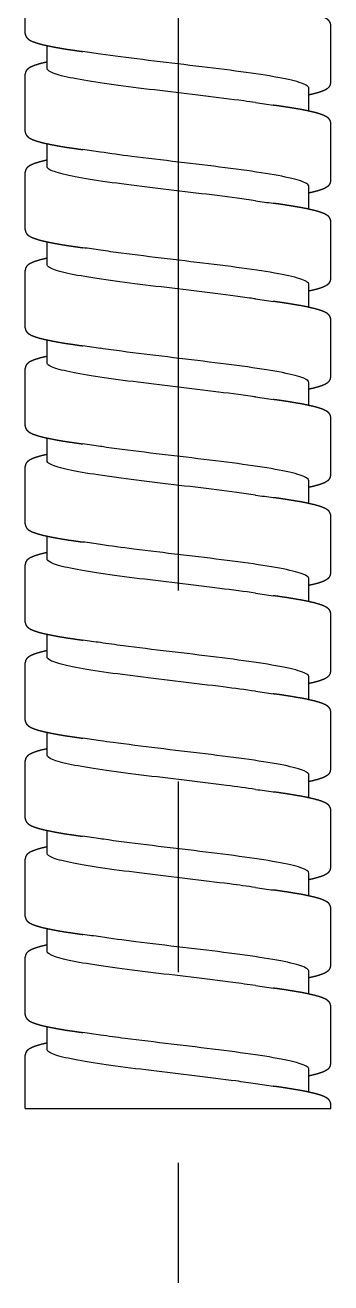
# Model space of a CAD drawing. Extents: x 17496 to 17916, y -10787 to -10193.
# Drawn here: x 17804.27 to 17807.07, y -10584.98 to -10573.44 of the extents above; entities that cross this region are included whole.
import ezdxf

# ---------------------------------------------------------------- set-up
doc = ezdxf.new("R2010")
doc.units = 0
doc.header["$LTSCALE"] = 7
doc.header["$MEASUREMENT"] = 0
doc.linetypes.add('CENTER', pattern=[2, 1.25, -0.25, 0.25, -0.25])
doc.layers.add('CL', color=1, linetype='CENTER')
doc.layers.add('DWG', color=7, linetype='CONTINUOUS')

msp = doc.modelspace()

# ---------------------------------------------------------------- linework, layer by layer
at = {"layer": 'CL', "color": 1, "linetype": 'CENTER'}
msp.add_line((17805.67, -10555.878), (17805.67, -10584.978), dxfattribs=at)
at = {"layer": 'DWG'}
for p, q in [((17804.27, -10573.516), (17804.27, -10572.99)), ((17807.07, -10573.966), (17807.07, -10573.44)), ((17804.47, -10573.836), (17804.47, -10573.628)), ((17804.27, -10574.416), (17804.27, -10573.89)), ((17806.87, -10574.229), (17806.87, -10574.021)), ((17807.07, -10574.866), (17807.07, -10574.34)), ((17804.47, -10574.736), (17804.47, -10574.528)), ((17804.27, -10575.316), (17804.27, -10574.79)), ((17806.87, -10575.129), (17806.87, -10574.921)), ((17807.07, -10575.766), (17807.07, -10575.24)), ((17804.47, -10575.636), (17804.47, -10575.428)), ((17804.27, -10576.216), (17804.27, -10575.69)), ((17806.87, -10576.029), (17806.87, -10575.821)), ((17807.07, -10576.666), (17807.07, -10576.14)), ((17804.47, -10576.536), (17804.47, -10576.328)), ((17804.27, -10577.116), (17804.27, -10576.59)), ((17806.87, -10576.929), (17806.87, -10576.721)), ((17807.07, -10577.566), (17807.07, -10577.04)), ((17804.47, -10577.436), (17804.47, -10577.228)), ((17804.27, -10578.016), (17804.27, -10577.49)), ((17806.87, -10577.829), (17806.87, -10577.621)), ((17807.07, -10578.466), (17807.07, -10577.94)), ((17804.47, -10578.336), (17804.47, -10578.128)), ((17804.27, -10578.916), (17804.27, -10578.39)), ((17806.87, -10578.729), (17806.87, -10578.521)), ((17807.07, -10579.366), (17807.07, -10578.84)), ((17804.47, -10579.236), (17804.47, -10579.028)), ((17804.27, -10579.816), (17804.27, -10579.29)), ((17806.87, -10579.629), (17806.87, -10579.421)), ((17807.07, -10580.266), (17807.07, -10579.74)), ((17804.47, -10580.136), (17804.47, -10579.928)), ((17804.27, -10580.716), (17804.27, -10580.19)), ((17806.87, -10580.529), (17806.87, -10580.321)), ((17807.07, -10581.166), (17807.07, -10580.64)), ((17804.47, -10581.036), (17804.47, -10580.828)), ((17804.27, -10581.616), (17804.27, -10581.09)), ((17806.87, -10581.429), (17806.87, -10581.221)), ((17807.07, -10582.066), (17807.07, -10581.54)), ((17804.47, -10581.936), (17804.47, -10581.728)), ((17804.27, -10582.516), (17804.27, -10581.99)), ((17806.87, -10582.329), (17806.87, -10582.121)), ((17807.07, -10582.966), (17807.07, -10582.44)), ((17804.47, -10582.836), (17804.47, -10582.628)), ((17804.27, -10583.378), (17804.27, -10582.89)), ((17806.87, -10583.229), (17806.87, -10583.021)), ((17807.07, -10583.378), (17807.07, -10583.34)), ((17804.27, -10583.378), (17807.07, -10583.378))]:
    msp.add_line(p, q, dxfattribs=at)
for centre, start, end in [((17802.78, -10588.472), 81.6011, 82.2336), ((17808.56, -10559.384), 261.6011, 262.2336), ((17802.78, -10589.372), 81.6011, 82.2336), ((17808.56, -10560.284), 261.6011, 262.2336), ((17802.78, -10590.272), 81.6011, 82.2336), ((17808.56, -10561.184), 261.6011, 262.2336), ((17802.78, -10591.172), 81.6011, 82.2336), ((17808.56, -10562.084), 261.6011, 262.2336), ((17802.78, -10592.072), 81.6011, 82.2336), ((17808.56, -10562.984), 261.6011, 262.2336), ((17802.78, -10592.972), 81.6011, 82.2336), ((17808.56, -10563.884), 261.6011, 262.2336), ((17802.78, -10593.872), 81.6011, 82.2336), ((17808.56, -10564.784), 261.6011, 262.2336), ((17802.78, -10594.772), 81.6011, 82.2336), ((17808.56, -10565.684), 261.6011, 262.2336), ((17802.78, -10595.672), 81.6011, 82.2336), ((17808.56, -10566.584), 261.6011, 262.2336), ((17802.78, -10596.572), 81.6011, 82.2336), ((17808.56, -10567.484), 261.6011, 262.2336), ((17802.78, -10597.472), 81.6011, 82.2336), ((17808.56, -10568.384), 261.6011, 262.2336)]:
    msp.add_arc(centre, 14.927, start, end, dxfattribs=at)
for points, degree, knots in [([(17807.07, -10573.44), (17807.069, -10573.433), (17807.068, -10573.427), (17807.066, -10573.42), (17807.063, -10573.414), (17807.06, -10573.409), (17807.057, -10573.404), (17807.053, -10573.399), (17807.047, -10573.393), (17807.041, -10573.388), (17807.034, -10573.383), (17807.027, -10573.379), (17807.019, -10573.375), (17807.009, -10573.37), (17806.997, -10573.365), (17806.985, -10573.36), (17806.972, -10573.356), (17806.958, -10573.351), (17806.942, -10573.347), (17806.926, -10573.342), (17806.909, -10573.338), (17806.891, -10573.334), (17806.872, -10573.33), (17806.852, -10573.325), (17806.833, -10573.321), (17806.813, -10573.317), (17806.792, -10573.313), (17806.771, -10573.31), (17806.748, -10573.306), (17806.725, -10573.302), (17806.701, -10573.298), (17806.676, -10573.294), (17806.651, -10573.29), (17806.625, -10573.286), (17806.598, -10573.282), (17806.57, -10573.278), (17806.542, -10573.275)], 1, [0, 0, 0.098664, 0.197327, 0.295991, 0.394655, 0.493318, 0.591982, 0.690646, 0.844485, 0.998324, 1.152164, 1.306003, 1.459843, 1.661125, 1.862408, 2.063691, 2.264974, 2.466256, 2.667539, 2.868822, 3.070105, 3.271387, 3.47267, 3.673953, 3.85816, 4.042367, 4.226573, 4.41078, 4.594987, 4.779194, 4.963401, 5.147608, 5.331814, 5.516021, 5.700228, 5.884435, 6.068642, 6.068642]), ([(17804.27, -10573.516), (17804.27, -10573.523), (17804.272, -10573.53), (17804.274, -10573.536), (17804.276, -10573.542), (17804.28, -10573.548), (17804.283, -10573.553), (17804.287, -10573.557), (17804.293, -10573.563), (17804.299, -10573.569), (17804.306, -10573.573), (17804.313, -10573.578), (17804.321, -10573.582), (17804.331, -10573.587), (17804.343, -10573.592), (17804.355, -10573.596), (17804.368, -10573.601), (17804.382, -10573.605), (17804.397, -10573.61), (17804.413, -10573.614), (17804.431, -10573.619), (17804.449, -10573.623), (17804.468, -10573.627), (17804.487, -10573.631), (17804.507, -10573.635), (17804.527, -10573.639), (17804.548, -10573.643), (17804.569, -10573.647), (17804.592, -10573.651), (17804.615, -10573.655), (17804.639, -10573.659), (17804.664, -10573.663), (17804.689, -10573.666), (17804.715, -10573.67), (17804.742, -10573.674), (17804.769, -10573.678), (17804.797, -10573.682)], 1, [0, 0, 0.098664, 0.197327, 0.295991, 0.394654, 0.493318, 0.591981, 0.690645, 0.844484, 0.998323, 1.152163, 1.306002, 1.459841, 1.661124, 1.862406, 2.063689, 2.264972, 2.466254, 2.667537, 2.868819, 3.070102, 3.271384, 3.472667, 3.673949, 3.858157, 4.042364, 4.226571, 4.410778, 4.594985, 4.779192, 4.963399, 5.147606, 5.331813, 5.516021, 5.700228, 5.884435, 6.068642, 6.068642]), ([(17806.87, -10574.021), (17806.87, -10574.02), (17806.868, -10574.001), (17806.806, -10573.965), (17806.567, -10573.913), (17806.209, -10573.861), (17805.781, -10573.809), (17805.341, -10573.757), (17805.076, -10573.722), (17804.961, -10573.705)], 3, [70.685835, 70.685835, 70.685835, 70.685835, 70.707924, 71.072398, 71.436872, 71.801346, 72.165819, 72.530293, 72.889126, 72.889126, 72.889126, 72.889126]), ([(17804.47, -10573.779), (17804.468, -10573.779), (17804.451, -10573.783), (17804.436, -10573.787), (17804.421, -10573.79), (17804.407, -10573.794), (17804.393, -10573.798), (17804.381, -10573.802), (17804.368, -10573.806), (17804.357, -10573.809), (17804.346, -10573.814), (17804.336, -10573.818), (17804.327, -10573.822), (17804.31, -10573.83), (17804.295, -10573.841), (17804.282, -10573.854), (17804.273, -10573.87), (17804.27, -10573.89)], 1, [2.573214, 2.573214, 2.597093, 2.768839, 2.940585, 3.112331, 3.284077, 3.455823, 3.627569, 3.799315, 3.971061, 4.142807, 4.314553, 4.486299, 4.801838, 5.117377, 5.432917, 5.748456, 6.063995, 6.063995]), ([(17806.379, -10574.151), (17806.345, -10574.146), (17806.197, -10574.125), (17805.904, -10574.088), (17805.5, -10574.041), (17805.115, -10573.993), (17804.79, -10573.946), (17804.562, -10573.898), (17804.479, -10573.861), (17804.47, -10573.841), (17804.47, -10573.836)], 3, [71.624136, 71.624136, 71.624136, 71.624136, 71.731538, 72.063629, 72.395719, 72.72781, 73.0599, 73.391991, 73.724081, 73.827427, 73.827427, 73.827427, 73.827427]), ([(17806.87, -10574.078), (17806.872, -10574.077), (17806.889, -10574.073), (17806.904, -10574.07), (17806.919, -10574.066), (17806.933, -10574.062), (17806.947, -10574.059), (17806.959, -10574.055), (17806.971, -10574.051), (17806.983, -10574.047), (17806.994, -10574.043), (17807.004, -10574.039), (17807.013, -10574.035), (17807.029, -10574.026), (17807.045, -10574.016), (17807.058, -10574.003), (17807.067, -10573.987), (17807.07, -10573.966)], 1, [2.573214, 2.573214, 2.597071, 2.768817, 2.940563, 3.112309, 3.284055, 3.455801, 3.627547, 3.799293, 3.971038, 4.142784, 4.31453, 4.486276, 4.80182, 5.117364, 5.432908, 5.748451, 6.063995, 6.063995]), ([(17807.07, -10574.34), (17807.069, -10574.333), (17807.068, -10574.327), (17807.066, -10574.32), (17807.063, -10574.314), (17807.06, -10574.309), (17807.057, -10574.304), (17807.053, -10574.299), (17807.047, -10574.293), (17807.041, -10574.288), (17807.034, -10574.283), (17807.027, -10574.279), (17807.019, -10574.275), (17807.009, -10574.27), (17806.997, -10574.265), (17806.985, -10574.26), (17806.972, -10574.256), (17806.958, -10574.251), (17806.942, -10574.247), (17806.926, -10574.242), (17806.909, -10574.238), (17806.891, -10574.234), (17806.872, -10574.23), (17806.852, -10574.225), (17806.833, -10574.221), (17806.813, -10574.217), (17806.792, -10574.213), (17806.771, -10574.21), (17806.748, -10574.206), (17806.725, -10574.202), (17806.701, -10574.198), (17806.676, -10574.194), (17806.651, -10574.19), (17806.625, -10574.186), (17806.598, -10574.182), (17806.57, -10574.178), (17806.542, -10574.175)], 1, [0, 0, 0.098664, 0.197327, 0.295991, 0.394655, 0.493318, 0.591982, 0.690645, 0.844485, 0.998324, 1.152164, 1.306003, 1.459842, 1.661125, 1.862408, 2.063691, 2.264973, 2.466256, 2.667539, 2.868821, 3.070104, 3.271387, 3.47267, 3.673952, 3.858159, 4.042366, 4.226573, 4.41078, 4.594987, 4.779194, 4.963401, 5.147607, 5.331814, 5.516021, 5.700228, 5.884435, 6.068642, 6.068642]), ([(17804.27, -10574.416), (17804.27, -10574.423), (17804.272, -10574.43), (17804.274, -10574.436), (17804.276, -10574.442), (17804.28, -10574.448), (17804.283, -10574.453), (17804.287, -10574.457), (17804.293, -10574.463), (17804.299, -10574.469), (17804.306, -10574.473), (17804.313, -10574.478), (17804.321, -10574.482), (17804.331, -10574.487), (17804.343, -10574.492), (17804.355, -10574.496), (17804.368, -10574.501), (17804.382, -10574.505), (17804.397, -10574.51), (17804.413, -10574.514), (17804.431, -10574.519), (17804.449, -10574.523), (17804.468, -10574.527), (17804.487, -10574.531), (17804.507, -10574.535), (17804.527, -10574.539), (17804.548, -10574.543), (17804.569, -10574.547), (17804.592, -10574.551), (17804.615, -10574.555), (17804.639, -10574.559), (17804.664, -10574.563), (17804.689, -10574.566), (17804.715, -10574.57), (17804.742, -10574.574), (17804.769, -10574.578), (17804.797, -10574.582)], 1, [0, 0, 0.098664, 0.197327, 0.295991, 0.394654, 0.493318, 0.591981, 0.690645, 0.844484, 0.998323, 1.152163, 1.306002, 1.459841, 1.661124, 1.862407, 2.063689, 2.264972, 2.466254, 2.667537, 2.86882, 3.070102, 3.271385, 3.472667, 3.67395, 3.858157, 4.042364, 4.226571, 4.410778, 4.594985, 4.779192, 4.963399, 5.147606, 5.331814, 5.516021, 5.700228, 5.884435, 6.068642, 6.068642]), ([(17804.47, -10574.679), (17804.468, -10574.679), (17804.451, -10574.683), (17804.436, -10574.687), (17804.421, -10574.69), (17804.407, -10574.694), (17804.393, -10574.698), (17804.381, -10574.702), (17804.368, -10574.706), (17804.357, -10574.709), (17804.346, -10574.714), (17804.336, -10574.718), (17804.327, -10574.722), (17804.31, -10574.73), (17804.295, -10574.741), (17804.282, -10574.754), (17804.273, -10574.77), (17804.27, -10574.79)], 1, [2.573214, 2.573214, 2.597095, 2.768841, 2.940587, 3.112333, 3.284078, 3.455824, 3.62757, 3.799316, 3.971062, 4.142808, 4.314554, 4.4863, 4.801839, 5.117378, 5.432917, 5.748456, 6.063995, 6.063995]), ([(17806.87, -10574.921), (17806.87, -10574.916), (17806.86, -10574.893), (17806.762, -10574.853), (17806.49, -10574.801), (17806.111, -10574.748), (17805.674, -10574.696), (17805.274, -10574.649), (17805.048, -10574.618), (17804.961, -10574.605)], 3, [64.402649, 64.402649, 64.402649, 64.402649, 64.511869, 64.876343, 65.240817, 65.60529, 65.969764, 66.334238, 66.605941, 66.605941, 66.605941, 66.605941]), ([(17806.379, -10575.051), (17806.353, -10575.048), (17806.216, -10575.028), (17805.936, -10574.992), (17805.533, -10574.945), (17805.144, -10574.897), (17804.813, -10574.85), (17804.576, -10574.802), (17804.482, -10574.764), (17804.47, -10574.742), (17804.47, -10574.736)], 3, [65.340951, 65.340951, 65.340951, 65.340951, 65.42182, 65.75391, 66.086001, 66.418091, 66.750182, 67.082272, 67.414362, 67.544242, 67.544242, 67.544242, 67.544242]), ([(17806.87, -10574.978), (17806.872, -10574.977), (17806.889, -10574.973), (17806.904, -10574.97), (17806.919, -10574.966), (17806.933, -10574.962), (17806.947, -10574.959), (17806.959, -10574.955), (17806.971, -10574.951), (17806.983, -10574.947), (17806.994, -10574.943), (17807.004, -10574.939), (17807.013, -10574.935), (17807.029, -10574.926), (17807.045, -10574.916), (17807.058, -10574.903), (17807.067, -10574.887), (17807.07, -10574.866)], 1, [2.573214, 2.573214, 2.597069, 2.768815, 2.940561, 3.112307, 3.284053, 3.455799, 3.627545, 3.799291, 3.971037, 4.142783, 4.314529, 4.486275, 4.801819, 5.117363, 5.432907, 5.748451, 6.063995, 6.063995]), ([(17807.07, -10575.24), (17807.069, -10575.233), (17807.068, -10575.227), (17807.066, -10575.22), (17807.063, -10575.214), (17807.06, -10575.209), (17807.057, -10575.204), (17807.053, -10575.199), (17807.047, -10575.193), (17807.041, -10575.188), (17807.034, -10575.183), (17807.027, -10575.179), (17807.019, -10575.175), (17807.009, -10575.17), (17806.997, -10575.165), (17806.985, -10575.16), (17806.972, -10575.156), (17806.958, -10575.151), (17806.942, -10575.147), (17806.926, -10575.142), (17806.909, -10575.138), (17806.891, -10575.134), (17806.872, -10575.13), (17806.852, -10575.125), (17806.833, -10575.121), (17806.813, -10575.117), (17806.792, -10575.113), (17806.771, -10575.11), (17806.748, -10575.106), (17806.725, -10575.102), (17806.701, -10575.098), (17806.676, -10575.094), (17806.651, -10575.09), (17806.625, -10575.086), (17806.598, -10575.082), (17806.57, -10575.078), (17806.542, -10575.075)], 1, [0, 0, 0.098664, 0.197327, 0.295991, 0.394654, 0.493318, 0.591982, 0.690645, 0.844485, 0.998324, 1.152163, 1.306003, 1.459842, 1.661125, 1.862408, 2.06369, 2.264973, 2.466256, 2.667538, 2.868821, 3.070104, 3.271387, 3.472669, 3.673952, 3.858159, 4.042366, 4.226573, 4.41078, 4.594987, 4.779193, 4.9634, 5.147607, 5.331814, 5.516021, 5.700228, 5.884435, 6.068642, 6.068642]), ([(17804.27, -10575.316), (17804.27, -10575.323), (17804.272, -10575.33), (17804.274, -10575.336), (17804.276, -10575.342), (17804.28, -10575.348), (17804.283, -10575.353), (17804.287, -10575.357), (17804.293, -10575.363), (17804.299, -10575.369), (17804.306, -10575.373), (17804.313, -10575.378), (17804.321, -10575.382), (17804.331, -10575.387), (17804.343, -10575.392), (17804.355, -10575.396), (17804.368, -10575.401), (17804.382, -10575.405), (17804.397, -10575.41), (17804.413, -10575.414), (17804.431, -10575.419), (17804.449, -10575.423), (17804.468, -10575.427), (17804.487, -10575.431), (17804.507, -10575.435), (17804.527, -10575.439), (17804.548, -10575.443), (17804.569, -10575.447), (17804.592, -10575.451), (17804.615, -10575.455), (17804.639, -10575.459), (17804.664, -10575.463), (17804.689, -10575.466), (17804.715, -10575.47), (17804.742, -10575.474), (17804.769, -10575.478), (17804.797, -10575.482)], 1, [0, 0, 0.098664, 0.197327, 0.295991, 0.394654, 0.493318, 0.591981, 0.690645, 0.844484, 0.998324, 1.152163, 1.306002, 1.459842, 1.661124, 1.862407, 2.063689, 2.264972, 2.466255, 2.667537, 2.86882, 3.070103, 3.271385, 3.472668, 3.67395, 3.858157, 4.042364, 4.226571, 4.410779, 4.594986, 4.779193, 4.9634, 5.147607, 5.331814, 5.516021, 5.700228, 5.884435, 6.068642, 6.068642]), ([(17804.47, -10575.579), (17804.468, -10575.579), (17804.451, -10575.583), (17804.436, -10575.587), (17804.421, -10575.59), (17804.407, -10575.594), (17804.393, -10575.598), (17804.381, -10575.602), (17804.368, -10575.606), (17804.357, -10575.609), (17804.346, -10575.614), (17804.336, -10575.618), (17804.327, -10575.622), (17804.31, -10575.63), (17804.295, -10575.641), (17804.282, -10575.654), (17804.273, -10575.67), (17804.27, -10575.69)], 1, [2.573213, 2.573213, 2.597096, 2.768842, 2.940588, 3.112334, 3.28408, 3.455826, 3.627571, 3.799317, 3.971063, 4.142809, 4.314555, 4.486301, 4.80184, 5.117379, 5.432918, 5.748456, 6.063995, 6.063995]), ([(17806.87, -10575.821), (17806.87, -10575.811), (17806.848, -10575.785), (17806.709, -10575.74), (17806.408, -10575.688), (17806.01, -10575.636), (17805.568, -10575.584), (17805.209, -10575.54), (17805.02, -10575.514), (17804.961, -10575.505)], 3, [58.119464, 58.119464, 58.119464, 58.119464, 58.315814, 58.680287, 59.044761, 59.409235, 59.773709, 60.138183, 60.322756, 60.322756, 60.322756, 60.322756]), ([(17806.379, -10575.951), (17806.362, -10575.949), (17806.235, -10575.93), (17805.968, -10575.896), (17805.565, -10575.848), (17805.174, -10575.801), (17804.837, -10575.753), (17804.591, -10575.706), (17804.485, -10575.667), (17804.47, -10575.643), (17804.47, -10575.636)], 3, [59.057765, 59.057765, 59.057765, 59.057765, 59.112101, 59.444191, 59.776282, 60.108372, 60.440463, 60.772553, 61.104644, 61.261057, 61.261057, 61.261057, 61.261057]), ([(17806.87, -10575.878), (17806.872, -10575.877), (17806.889, -10575.873), (17806.904, -10575.87), (17806.919, -10575.866), (17806.933, -10575.862), (17806.947, -10575.859), (17806.959, -10575.855), (17806.971, -10575.851), (17806.983, -10575.847), (17806.994, -10575.843), (17807.004, -10575.839), (17807.013, -10575.835), (17807.029, -10575.826), (17807.045, -10575.816), (17807.058, -10575.803), (17807.067, -10575.787), (17807.07, -10575.766)], 1, [2.573214, 2.573214, 2.597068, 2.768814, 2.94056, 3.112306, 3.284052, 3.455798, 3.627544, 3.79929, 3.971036, 4.142782, 4.314528, 4.486274, 4.801818, 5.117362, 5.432907, 5.748451, 6.063995, 6.063995]), ([(17807.07, -10576.14), (17807.069, -10576.133), (17807.068, -10576.127), (17807.066, -10576.12), (17807.063, -10576.114), (17807.06, -10576.109), (17807.057, -10576.104), (17807.053, -10576.099), (17807.047, -10576.093), (17807.041, -10576.088), (17807.034, -10576.083), (17807.027, -10576.079), (17807.019, -10576.075), (17807.009, -10576.07), (17806.997, -10576.065), (17806.985, -10576.06), (17806.972, -10576.056), (17806.958, -10576.051), (17806.942, -10576.047), (17806.926, -10576.042), (17806.909, -10576.038), (17806.891, -10576.034), (17806.872, -10576.03), (17806.852, -10576.025), (17806.833, -10576.021), (17806.813, -10576.017), (17806.792, -10576.013), (17806.771, -10576.01), (17806.748, -10576.006), (17806.725, -10576.002), (17806.701, -10575.998), (17806.676, -10575.994), (17806.651, -10575.99), (17806.625, -10575.986), (17806.598, -10575.982), (17806.57, -10575.978), (17806.542, -10575.975)], 1, [0, 0, 0.098664, 0.197327, 0.295991, 0.394654, 0.493318, 0.591982, 0.690645, 0.844485, 0.998324, 1.152163, 1.306003, 1.459842, 1.661125, 1.862407, 2.06369, 2.264973, 2.466255, 2.667538, 2.868821, 3.070104, 3.271386, 3.472669, 3.673952, 3.858159, 4.042365, 4.226572, 4.410779, 4.594986, 4.779193, 4.9634, 5.147607, 5.331814, 5.516021, 5.700228, 5.884435, 6.068642, 6.068642]), ([(17804.27, -10576.216), (17804.27, -10576.223), (17804.272, -10576.23), (17804.274, -10576.236), (17804.276, -10576.242), (17804.28, -10576.248), (17804.283, -10576.253), (17804.287, -10576.257), (17804.293, -10576.263), (17804.299, -10576.269), (17804.306, -10576.273), (17804.313, -10576.278), (17804.321, -10576.282), (17804.331, -10576.287), (17804.343, -10576.292), (17804.355, -10576.296), (17804.368, -10576.301), (17804.382, -10576.305), (17804.397, -10576.31), (17804.413, -10576.314), (17804.431, -10576.319), (17804.449, -10576.323), (17804.468, -10576.327), (17804.487, -10576.331), (17804.507, -10576.335), (17804.527, -10576.339), (17804.548, -10576.343), (17804.569, -10576.347), (17804.592, -10576.351), (17804.615, -10576.355), (17804.639, -10576.359), (17804.664, -10576.363), (17804.689, -10576.366), (17804.715, -10576.37), (17804.742, -10576.374), (17804.769, -10576.378), (17804.797, -10576.382)], 1, [0, 0, 0.098664, 0.197327, 0.295991, 0.394654, 0.493318, 0.591981, 0.690645, 0.844484, 0.998324, 1.152163, 1.306002, 1.459842, 1.661124, 1.862407, 2.06369, 2.264972, 2.466255, 2.667538, 2.86882, 3.070103, 3.271386, 3.472668, 3.673951, 3.858158, 4.042365, 4.226572, 4.410779, 4.594986, 4.779193, 4.9634, 5.147607, 5.331814, 5.516021, 5.700228, 5.884435, 6.068642, 6.068642]), ([(17806.87, -10576.721), (17806.87, -10576.707), (17806.833, -10576.676), (17806.648, -10576.628), (17806.32, -10576.576), (17805.906, -10576.524), (17805.462, -10576.471), (17805.146, -10576.432), (17804.992, -10576.41), (17804.961, -10576.405)], 3, [51.836279, 51.836279, 51.836279, 51.836279, 52.119758, 52.484232, 52.848706, 53.21318, 53.577654, 53.942128, 54.03957, 54.03957, 54.03957, 54.03957]), ([(17804.47, -10576.479), (17804.468, -10576.479), (17804.451, -10576.483), (17804.436, -10576.487), (17804.421, -10576.49), (17804.407, -10576.494), (17804.393, -10576.498), (17804.381, -10576.502), (17804.368, -10576.506), (17804.357, -10576.509), (17804.346, -10576.514), (17804.336, -10576.518), (17804.327, -10576.522), (17804.31, -10576.53), (17804.295, -10576.541), (17804.282, -10576.554), (17804.273, -10576.57), (17804.27, -10576.59)], 1, [2.573214, 2.573214, 2.597066, 2.768812, 2.940558, 3.112304, 3.28405, 3.455796, 3.627542, 3.799288, 3.971034, 4.14278, 4.314526, 4.486272, 4.801816, 5.117361, 5.432906, 5.74845, 6.063995, 6.063995]), ([(17806.379, -10576.851), (17806.37, -10576.85), (17806.253, -10576.833), (17805.999, -10576.8), (17805.597, -10576.752), (17805.203, -10576.705), (17804.861, -10576.657), (17804.606, -10576.61), (17804.489, -10576.569), (17804.47, -10576.545), (17804.47, -10576.536)], 3, [52.77458, 52.77458, 52.77458, 52.77458, 52.802382, 53.134473, 53.466563, 53.798654, 54.130744, 54.462835, 54.794925, 54.977871, 54.977871, 54.977871, 54.977871]), ([(17806.87, -10576.778), (17806.872, -10576.777), (17806.889, -10576.773), (17806.904, -10576.77), (17806.919, -10576.766), (17806.933, -10576.762), (17806.947, -10576.759), (17806.959, -10576.755), (17806.971, -10576.751), (17806.983, -10576.747), (17806.994, -10576.743), (17807.004, -10576.739), (17807.013, -10576.735), (17807.029, -10576.726), (17807.045, -10576.716), (17807.058, -10576.703), (17807.067, -10576.687), (17807.07, -10576.666)], 1, [2.573214, 2.573214, 2.597067, 2.768813, 2.940559, 3.112305, 3.284051, 3.455797, 3.627542, 3.799288, 3.971034, 4.14278, 4.314526, 4.486272, 4.801817, 5.117361, 5.432906, 5.748451, 6.063995, 6.063995]), ([(17807.07, -10577.04), (17807.069, -10577.033), (17807.068, -10577.027), (17807.066, -10577.02), (17807.063, -10577.014), (17807.06, -10577.009), (17807.057, -10577.004), (17807.053, -10576.999), (17807.047, -10576.993), (17807.041, -10576.988), (17807.034, -10576.983), (17807.027, -10576.979), (17807.019, -10576.975), (17807.009, -10576.97), (17806.997, -10576.965), (17806.985, -10576.96), (17806.972, -10576.956), (17806.958, -10576.951), (17806.942, -10576.947), (17806.926, -10576.942), (17806.909, -10576.938), (17806.891, -10576.934), (17806.872, -10576.93), (17806.852, -10576.925), (17806.833, -10576.921), (17806.813, -10576.917), (17806.792, -10576.913), (17806.771, -10576.91), (17806.748, -10576.906), (17806.725, -10576.902), (17806.701, -10576.898), (17806.676, -10576.894), (17806.651, -10576.89), (17806.625, -10576.886), (17806.598, -10576.882), (17806.57, -10576.878), (17806.542, -10576.875)], 1, [0, 0, 0.098664, 0.197327, 0.295991, 0.394654, 0.493318, 0.591981, 0.690645, 0.844484, 0.998324, 1.152163, 1.306003, 1.459842, 1.661125, 1.862407, 2.06369, 2.264973, 2.466255, 2.667538, 2.86882, 3.070103, 3.271386, 3.472668, 3.673951, 3.858158, 4.042365, 4.226572, 4.410779, 4.594986, 4.779193, 4.9634, 5.147607, 5.331814, 5.516021, 5.700228, 5.884435, 6.068642, 6.068642]), ([(17804.27, -10577.116), (17804.27, -10577.123), (17804.272, -10577.13), (17804.274, -10577.136), (17804.276, -10577.142), (17804.28, -10577.148), (17804.283, -10577.153), (17804.287, -10577.157), (17804.293, -10577.163), (17804.299, -10577.169), (17804.306, -10577.173), (17804.313, -10577.178), (17804.321, -10577.182), (17804.331, -10577.187), (17804.343, -10577.192), (17804.355, -10577.196), (17804.368, -10577.201), (17804.382, -10577.205), (17804.397, -10577.21), (17804.413, -10577.214), (17804.431, -10577.219), (17804.449, -10577.223), (17804.468, -10577.227), (17804.487, -10577.231), (17804.507, -10577.235), (17804.527, -10577.239), (17804.548, -10577.243), (17804.569, -10577.247), (17804.592, -10577.251), (17804.615, -10577.255), (17804.639, -10577.259), (17804.664, -10577.263), (17804.689, -10577.266), (17804.715, -10577.27), (17804.742, -10577.274), (17804.769, -10577.278), (17804.797, -10577.282)], 1, [0, 0, 0.098664, 0.197327, 0.295991, 0.394654, 0.493318, 0.591982, 0.690645, 0.844484, 0.998324, 1.152163, 1.306003, 1.459842, 1.661125, 1.862407, 2.06369, 2.264973, 2.466255, 2.667538, 2.868821, 3.070103, 3.271386, 3.472669, 3.673951, 3.858158, 4.042365, 4.226572, 4.410779, 4.594986, 4.779193, 4.9634, 5.147607, 5.331814, 5.516021, 5.700228, 5.884435, 6.068642, 6.068642]), ([(17806.87, -10577.621), (17806.87, -10577.62), (17806.869, -10577.603), (17806.813, -10577.568), (17806.58, -10577.515), (17806.227, -10577.463), (17805.801, -10577.411), (17805.357, -10577.359), (17805.085, -10577.324), (17804.964, -10577.306), (17804.961, -10577.305)], 3, [45.553093, 45.553093, 45.553093, 45.553093, 45.559229, 45.923703, 46.288177, 46.652651, 47.017125, 47.381599, 47.746072, 47.756385, 47.756385, 47.756385, 47.756385]), ([(17804.47, -10577.379), (17804.468, -10577.379), (17804.451, -10577.383), (17804.436, -10577.387), (17804.421, -10577.39), (17804.407, -10577.394), (17804.393, -10577.398), (17804.381, -10577.402), (17804.368, -10577.406), (17804.357, -10577.409), (17804.346, -10577.414), (17804.336, -10577.418), (17804.327, -10577.422), (17804.31, -10577.43), (17804.295, -10577.441), (17804.282, -10577.454), (17804.273, -10577.47), (17804.27, -10577.49)], 1, [2.573214, 2.573214, 2.597067, 2.768813, 2.940559, 3.112305, 3.284051, 3.455797, 3.627543, 3.799289, 3.971035, 4.142781, 4.314527, 4.486273, 4.801817, 5.117362, 5.432906, 5.748451, 6.063995, 6.063995]), ([(17806.379, -10577.751), (17806.379, -10577.751), (17806.271, -10577.735), (17806.03, -10577.704), (17805.63, -10577.656), (17805.234, -10577.608), (17804.885, -10577.561), (17804.623, -10577.513), (17804.493, -10577.472), (17804.47, -10577.446), (17804.47, -10577.436)], 3, [46.491395, 46.491395, 46.491395, 46.491395, 46.492664, 46.824754, 47.156845, 47.488935, 47.821026, 48.153116, 48.485206, 48.694686, 48.694686, 48.694686, 48.694686]), ([(17806.87, -10577.678), (17806.872, -10577.677), (17806.889, -10577.673), (17806.904, -10577.67), (17806.919, -10577.666), (17806.933, -10577.662), (17806.947, -10577.659), (17806.959, -10577.655), (17806.971, -10577.651), (17806.983, -10577.647), (17806.994, -10577.643), (17807.004, -10577.639), (17807.013, -10577.635), (17807.029, -10577.626), (17807.045, -10577.616), (17807.058, -10577.603), (17807.067, -10577.587), (17807.07, -10577.566)], 1, [2.573214, 2.573214, 2.597065, 2.768811, 2.940557, 3.112303, 3.284049, 3.455795, 3.627541, 3.799287, 3.971033, 4.142779, 4.314525, 4.486271, 4.801816, 5.117361, 5.432906, 5.74845, 6.063995, 6.063995]), ([(17807.07, -10577.94), (17807.069, -10577.933), (17807.068, -10577.927), (17807.066, -10577.92), (17807.063, -10577.914), (17807.06, -10577.909), (17807.057, -10577.904), (17807.053, -10577.899), (17807.047, -10577.893), (17807.041, -10577.888), (17807.034, -10577.883), (17807.027, -10577.879), (17807.019, -10577.875), (17807.009, -10577.87), (17806.997, -10577.865), (17806.985, -10577.86), (17806.972, -10577.856), (17806.958, -10577.851), (17806.942, -10577.847), (17806.926, -10577.842), (17806.909, -10577.838), (17806.891, -10577.834), (17806.872, -10577.83), (17806.852, -10577.825), (17806.833, -10577.821), (17806.813, -10577.817), (17806.792, -10577.813), (17806.771, -10577.81), (17806.748, -10577.806), (17806.725, -10577.802), (17806.701, -10577.798), (17806.676, -10577.794), (17806.651, -10577.79), (17806.625, -10577.786), (17806.598, -10577.782), (17806.57, -10577.778), (17806.542, -10577.775)], 1, [0, 0, 0.098664, 0.197327, 0.295991, 0.394654, 0.493318, 0.591981, 0.690645, 0.844484, 0.998324, 1.152163, 1.306002, 1.459842, 1.661124, 1.862407, 2.06369, 2.264972, 2.466255, 2.667538, 2.86882, 3.070103, 3.271385, 3.472668, 3.673951, 3.858158, 4.042365, 4.226572, 4.410779, 4.594986, 4.779193, 4.9634, 5.147607, 5.331814, 5.516021, 5.700228, 5.884435, 6.068642, 6.068642]), ([(17804.27, -10578.016), (17804.27, -10578.023), (17804.272, -10578.03), (17804.274, -10578.036), (17804.276, -10578.042), (17804.28, -10578.048), (17804.283, -10578.053), (17804.287, -10578.057), (17804.293, -10578.063), (17804.299, -10578.069), (17804.306, -10578.073), (17804.313, -10578.078), (17804.321, -10578.082), (17804.331, -10578.087), (17804.343, -10578.092), (17804.355, -10578.096), (17804.368, -10578.101), (17804.382, -10578.105), (17804.397, -10578.11), (17804.413, -10578.114), (17804.431, -10578.119), (17804.449, -10578.123), (17804.468, -10578.127), (17804.487, -10578.131), (17804.507, -10578.135), (17804.527, -10578.139), (17804.548, -10578.143), (17804.569, -10578.147), (17804.592, -10578.151), (17804.615, -10578.155), (17804.639, -10578.159), (17804.664, -10578.163), (17804.689, -10578.166), (17804.715, -10578.17), (17804.742, -10578.174), (17804.769, -10578.178), (17804.797, -10578.182)], 1, [0, 0, 0.098664, 0.197327, 0.295991, 0.394654, 0.493318, 0.591982, 0.690645, 0.844485, 0.998324, 1.152163, 1.306003, 1.459842, 1.661125, 1.862407, 2.06369, 2.264973, 2.466256, 2.667538, 2.868821, 3.070104, 3.271386, 3.472669, 3.673952, 3.858159, 4.042366, 4.226573, 4.410779, 4.594986, 4.779193, 4.9634, 5.147607, 5.331814, 5.516021, 5.700228, 5.884435, 6.068642, 6.068642]), ([(17806.87, -10578.521), (17806.87, -10578.516), (17806.861, -10578.494), (17806.77, -10578.455), (17806.505, -10578.403), (17806.13, -10578.351), (17805.694, -10578.299), (17805.286, -10578.25), (17805.053, -10578.219), (17804.961, -10578.205)], 3, [39.269908, 39.269908, 39.269908, 39.269908, 39.363174, 39.727648, 40.092122, 40.456596, 40.82107, 41.185543, 41.4732, 41.4732, 41.4732, 41.4732]), ([(17804.47, -10578.279), (17804.468, -10578.279), (17804.451, -10578.283), (17804.436, -10578.287), (17804.421, -10578.29), (17804.407, -10578.294), (17804.393, -10578.298), (17804.381, -10578.302), (17804.368, -10578.306), (17804.357, -10578.309), (17804.346, -10578.314), (17804.336, -10578.318), (17804.327, -10578.322), (17804.31, -10578.33), (17804.295, -10578.341), (17804.282, -10578.354), (17804.273, -10578.37), (17804.27, -10578.39)], 1, [2.573214, 2.573214, 2.597068, 2.768814, 2.94056, 3.112306, 3.284052, 3.455798, 3.627544, 3.79929, 3.971036, 4.142782, 4.314528, 4.486274, 4.801818, 5.117363, 5.432907, 5.748451, 6.063995, 6.063995]), ([(17806.379, -10578.651), (17806.28, -10578.637), (17806.051, -10578.606), (17805.662, -10578.56), (17805.264, -10578.512), (17804.91, -10578.465), (17804.64, -10578.417), (17804.497, -10578.374), (17804.47, -10578.347), (17804.47, -10578.336)], 3, [40.208209, 40.208209, 40.208209, 40.208209, 40.515036, 40.847126, 41.179216, 41.511307, 41.843397, 42.175488, 42.411501, 42.411501, 42.411501, 42.411501]), ([(17806.87, -10578.578), (17806.872, -10578.577), (17806.889, -10578.573), (17806.904, -10578.57), (17806.919, -10578.566), (17806.933, -10578.562), (17806.947, -10578.559), (17806.959, -10578.555), (17806.971, -10578.551), (17806.983, -10578.547), (17806.994, -10578.543), (17807.004, -10578.539), (17807.013, -10578.535), (17807.029, -10578.526), (17807.045, -10578.516), (17807.058, -10578.503), (17807.067, -10578.487), (17807.07, -10578.466)], 1, [2.573213, 2.573213, 2.597096, 2.768841, 2.940587, 3.112333, 3.284079, 3.455825, 3.627571, 3.799317, 3.971063, 4.142809, 4.314555, 4.486301, 4.80184, 5.117378, 5.432917, 5.748456, 6.063995, 6.063995]), ([(17807.07, -10578.84), (17807.069, -10578.833), (17807.068, -10578.827), (17807.066, -10578.82), (17807.063, -10578.814), (17807.06, -10578.809), (17807.057, -10578.804), (17807.053, -10578.799), (17807.047, -10578.793), (17807.041, -10578.788), (17807.034, -10578.783), (17807.027, -10578.779), (17807.019, -10578.775), (17807.009, -10578.77), (17806.997, -10578.765), (17806.985, -10578.76), (17806.972, -10578.756), (17806.958, -10578.751), (17806.942, -10578.747), (17806.926, -10578.742), (17806.909, -10578.738), (17806.891, -10578.734), (17806.872, -10578.73), (17806.852, -10578.725), (17806.833, -10578.721), (17806.813, -10578.717), (17806.792, -10578.713), (17806.771, -10578.71), (17806.748, -10578.706), (17806.725, -10578.702), (17806.701, -10578.698), (17806.676, -10578.694), (17806.651, -10578.69), (17806.625, -10578.686), (17806.598, -10578.682), (17806.57, -10578.678), (17806.542, -10578.675)], 1, [0, 0, 0.098664, 0.197327, 0.295991, 0.394654, 0.493318, 0.591981, 0.690645, 0.844484, 0.998324, 1.152163, 1.306002, 1.459842, 1.661124, 1.862407, 2.063689, 2.264972, 2.466255, 2.667537, 2.86882, 3.070102, 3.271385, 3.472668, 3.67395, 3.858157, 4.042364, 4.226571, 4.410778, 4.594985, 4.779193, 4.9634, 5.147607, 5.331814, 5.516021, 5.700228, 5.884435, 6.068642, 6.068642]), ([(17804.27, -10578.916), (17804.27, -10578.923), (17804.272, -10578.93), (17804.274, -10578.936), (17804.276, -10578.942), (17804.28, -10578.948), (17804.283, -10578.953), (17804.287, -10578.957), (17804.293, -10578.963), (17804.299, -10578.969), (17804.306, -10578.973), (17804.313, -10578.978), (17804.321, -10578.982), (17804.331, -10578.987), (17804.343, -10578.992), (17804.355, -10578.996), (17804.368, -10579.001), (17804.382, -10579.005), (17804.397, -10579.01), (17804.413, -10579.014), (17804.431, -10579.019), (17804.449, -10579.023), (17804.468, -10579.027), (17804.487, -10579.031), (17804.507, -10579.035), (17804.527, -10579.039), (17804.548, -10579.043), (17804.569, -10579.047), (17804.592, -10579.051), (17804.615, -10579.055), (17804.639, -10579.059), (17804.664, -10579.063), (17804.689, -10579.066), (17804.715, -10579.07), (17804.742, -10579.074), (17804.769, -10579.078), (17804.797, -10579.082)], 1, [0, 0, 0.098664, 0.197327, 0.295991, 0.394654, 0.493318, 0.591982, 0.690645, 0.844485, 0.998324, 1.152163, 1.306003, 1.459842, 1.661125, 1.862408, 2.06369, 2.264973, 2.466256, 2.667539, 2.868821, 3.070104, 3.271387, 3.472669, 3.673952, 3.858159, 4.042366, 4.226573, 4.41078, 4.594987, 4.779194, 4.9634, 5.147607, 5.331814, 5.516021, 5.700228, 5.884435, 6.068642, 6.068642]), ([(17804.47, -10579.179), (17804.468, -10579.179), (17804.451, -10579.183), (17804.436, -10579.187), (17804.421, -10579.19), (17804.407, -10579.194), (17804.393, -10579.198), (17804.381, -10579.202), (17804.368, -10579.206), (17804.357, -10579.209), (17804.346, -10579.214), (17804.336, -10579.218), (17804.327, -10579.222), (17804.31, -10579.23), (17804.295, -10579.241), (17804.282, -10579.254), (17804.273, -10579.27), (17804.27, -10579.29)], 1, [2.573214, 2.573214, 2.59707, 2.768816, 2.940562, 3.112308, 3.284054, 3.4558, 3.627546, 3.799292, 3.971038, 4.142784, 4.314529, 4.486275, 4.801819, 5.117363, 5.432907, 5.748451, 6.063995, 6.063995]), ([(17806.87, -10579.421), (17806.87, -10579.412), (17806.85, -10579.386), (17806.719, -10579.343), (17806.424, -10579.291), (17806.029, -10579.238), (17805.587, -10579.186), (17805.221, -10579.142), (17805.025, -10579.115), (17804.961, -10579.105)], 3, [32.986723, 32.986723, 32.986723, 32.986723, 33.167119, 33.531593, 33.896067, 34.260541, 34.625014, 34.989488, 35.190014, 35.190014, 35.190014, 35.190014]), ([(17806.379, -10579.551), (17806.289, -10579.538), (17806.071, -10579.509), (17805.695, -10579.464), (17805.295, -10579.416), (17804.936, -10579.369), (17804.657, -10579.321), (17804.501, -10579.277), (17804.47, -10579.248), (17804.47, -10579.236)], 3, [33.925024, 33.925024, 33.925024, 33.925024, 34.205317, 34.537407, 34.869498, 35.201588, 35.533679, 35.865769, 36.128316, 36.128316, 36.128316, 36.128316]), ([(17806.87, -10579.478), (17806.872, -10579.477), (17806.889, -10579.473), (17806.904, -10579.47), (17806.919, -10579.466), (17806.933, -10579.462), (17806.947, -10579.459), (17806.959, -10579.455), (17806.971, -10579.451), (17806.983, -10579.447), (17806.994, -10579.443), (17807.004, -10579.439), (17807.013, -10579.435), (17807.029, -10579.426), (17807.045, -10579.416), (17807.058, -10579.403), (17807.067, -10579.387), (17807.07, -10579.366)], 1, [2.573214, 2.573214, 2.597094, 2.76884, 2.940586, 3.112332, 3.284078, 3.455824, 3.62757, 3.799316, 3.971062, 4.142808, 4.314554, 4.4863, 4.801839, 5.117378, 5.432917, 5.748456, 6.063995, 6.063995]), ([(17807.07, -10579.74), (17807.069, -10579.733), (17807.068, -10579.727), (17807.066, -10579.72), (17807.063, -10579.714), (17807.06, -10579.709), (17807.057, -10579.704), (17807.053, -10579.699), (17807.047, -10579.693), (17807.041, -10579.688), (17807.034, -10579.683), (17807.027, -10579.679), (17807.019, -10579.675), (17807.009, -10579.67), (17806.997, -10579.665), (17806.985, -10579.66), (17806.972, -10579.656), (17806.958, -10579.651), (17806.942, -10579.647), (17806.926, -10579.642), (17806.909, -10579.638), (17806.891, -10579.634), (17806.872, -10579.63), (17806.852, -10579.625), (17806.833, -10579.621), (17806.813, -10579.617), (17806.792, -10579.613), (17806.771, -10579.61), (17806.748, -10579.606), (17806.725, -10579.602), (17806.701, -10579.598), (17806.676, -10579.594), (17806.651, -10579.59), (17806.625, -10579.586), (17806.598, -10579.582), (17806.57, -10579.578), (17806.542, -10579.575)], 1, [0, 0, 0.098664, 0.197327, 0.295991, 0.394654, 0.493318, 0.591981, 0.690645, 0.844484, 0.998323, 1.152163, 1.306002, 1.459841, 1.661124, 1.862407, 2.063689, 2.264972, 2.466254, 2.667537, 2.868819, 3.070102, 3.271385, 3.472667, 3.67395, 3.858157, 4.042364, 4.226571, 4.410778, 4.594985, 4.779192, 4.963399, 5.147606, 5.331814, 5.516021, 5.700228, 5.884435, 6.068642, 6.068642]), ([(17804.27, -10579.816), (17804.27, -10579.823), (17804.272, -10579.83), (17804.274, -10579.836), (17804.276, -10579.842), (17804.28, -10579.848), (17804.283, -10579.853), (17804.287, -10579.857), (17804.293, -10579.863), (17804.299, -10579.869), (17804.306, -10579.873), (17804.313, -10579.878), (17804.321, -10579.882), (17804.331, -10579.887), (17804.343, -10579.892), (17804.355, -10579.896), (17804.368, -10579.901), (17804.382, -10579.905), (17804.397, -10579.91), (17804.413, -10579.914), (17804.431, -10579.919), (17804.449, -10579.923), (17804.468, -10579.927), (17804.487, -10579.931), (17804.507, -10579.935), (17804.527, -10579.939), (17804.548, -10579.943), (17804.569, -10579.947), (17804.592, -10579.951), (17804.615, -10579.955), (17804.639, -10579.959), (17804.664, -10579.963), (17804.689, -10579.966), (17804.715, -10579.97), (17804.742, -10579.974), (17804.769, -10579.978), (17804.797, -10579.982)], 1, [0, 0, 0.098664, 0.197327, 0.295991, 0.394655, 0.493318, 0.591982, 0.690645, 0.844485, 0.998324, 1.152164, 1.306003, 1.459842, 1.661125, 1.862408, 2.063691, 2.264973, 2.466256, 2.667539, 2.868822, 3.070104, 3.271387, 3.47267, 3.673953, 3.858159, 4.042366, 4.226573, 4.41078, 4.594987, 4.779194, 4.963401, 5.147608, 5.331814, 5.516021, 5.700228, 5.884435, 6.068642, 6.068642]), ([(17804.47, -10580.079), (17804.468, -10580.079), (17804.451, -10580.083), (17804.436, -10580.087), (17804.421, -10580.09), (17804.407, -10580.094), (17804.393, -10580.098), (17804.381, -10580.102), (17804.368, -10580.106), (17804.357, -10580.109), (17804.346, -10580.114), (17804.336, -10580.118), (17804.327, -10580.122), (17804.31, -10580.13), (17804.295, -10580.141), (17804.282, -10580.154), (17804.273, -10580.17), (17804.27, -10580.19)], 1, [2.573214, 2.573214, 2.597071, 2.768817, 2.940563, 3.112309, 3.284055, 3.455801, 3.627547, 3.799293, 3.971039, 4.142785, 4.314531, 4.486277, 4.801821, 5.117364, 5.432908, 5.748452, 6.063995, 6.063995]), ([(17806.87, -10580.321), (17806.87, -10580.308), (17806.836, -10580.278), (17806.66, -10580.23), (17806.336, -10580.178), (17805.925, -10580.126), (17805.481, -10580.074), (17805.158, -10580.033), (17804.997, -10580.011), (17804.961, -10580.005)], 3, [26.703538, 26.703538, 26.703538, 26.703538, 26.971064, 27.335538, 27.700011, 28.064485, 28.428959, 28.793433, 28.906829, 28.906829, 28.906829, 28.906829]), ([(17806.379, -10580.451), (17806.297, -10580.439), (17806.091, -10580.411), (17805.727, -10580.367), (17805.326, -10580.32), (17804.962, -10580.272), (17804.676, -10580.225), (17804.506, -10580.179), (17804.47, -10580.15), (17804.47, -10580.136)], 3, [27.641839, 27.641839, 27.641839, 27.641839, 27.895598, 28.227689, 28.559779, 28.89187, 29.22396, 29.556051, 29.84513, 29.84513, 29.84513, 29.84513]), ([(17806.87, -10580.378), (17806.872, -10580.377), (17806.889, -10580.373), (17806.904, -10580.37), (17806.919, -10580.366), (17806.933, -10580.362), (17806.947, -10580.359), (17806.959, -10580.355), (17806.971, -10580.351), (17806.983, -10580.347), (17806.994, -10580.343), (17807.004, -10580.339), (17807.013, -10580.335), (17807.029, -10580.326), (17807.045, -10580.316), (17807.058, -10580.303), (17807.067, -10580.287), (17807.07, -10580.266)], 1, [2.573214, 2.573214, 2.597093, 2.768839, 2.940585, 3.112331, 3.284077, 3.455823, 3.627569, 3.799315, 3.97106, 4.142806, 4.314552, 4.486298, 4.801838, 5.117377, 5.432916, 5.748456, 6.063995, 6.063995]), ([(17807.07, -10580.64), (17807.069, -10580.633), (17807.068, -10580.627), (17807.066, -10580.62), (17807.063, -10580.614), (17807.06, -10580.609), (17807.057, -10580.604), (17807.053, -10580.599), (17807.047, -10580.593), (17807.041, -10580.588), (17807.034, -10580.583), (17807.027, -10580.579), (17807.019, -10580.575), (17807.009, -10580.57), (17806.997, -10580.565), (17806.985, -10580.56), (17806.972, -10580.556), (17806.958, -10580.551), (17806.942, -10580.547), (17806.926, -10580.542), (17806.909, -10580.538), (17806.891, -10580.534), (17806.872, -10580.53), (17806.852, -10580.525), (17806.833, -10580.521), (17806.813, -10580.517), (17806.792, -10580.513), (17806.771, -10580.51), (17806.748, -10580.506), (17806.725, -10580.502), (17806.701, -10580.498), (17806.676, -10580.494), (17806.651, -10580.49), (17806.625, -10580.486), (17806.598, -10580.482), (17806.57, -10580.478), (17806.542, -10580.475)], 1, [0, 0, 0.098664, 0.197327, 0.295991, 0.394654, 0.493318, 0.591981, 0.690645, 0.844484, 0.998323, 1.152163, 1.306002, 1.459841, 1.661124, 1.862406, 2.063689, 2.264971, 2.466254, 2.667537, 2.868819, 3.070102, 3.271384, 3.472667, 3.673949, 3.858156, 4.042364, 4.226571, 4.410778, 4.594985, 4.779192, 4.963399, 5.147606, 5.331813, 5.51602, 5.700228, 5.884435, 6.068642, 6.068642]), ([(17804.27, -10580.716), (17804.27, -10580.723), (17804.272, -10580.73), (17804.274, -10580.736), (17804.276, -10580.742), (17804.28, -10580.748), (17804.283, -10580.753), (17804.287, -10580.757), (17804.293, -10580.763), (17804.299, -10580.769), (17804.306, -10580.773), (17804.313, -10580.778), (17804.321, -10580.782), (17804.331, -10580.787), (17804.343, -10580.792), (17804.355, -10580.796), (17804.368, -10580.801), (17804.382, -10580.805), (17804.397, -10580.81), (17804.413, -10580.814), (17804.431, -10580.819), (17804.449, -10580.823), (17804.468, -10580.827), (17804.487, -10580.831), (17804.507, -10580.835), (17804.527, -10580.839), (17804.548, -10580.843), (17804.569, -10580.847), (17804.592, -10580.851), (17804.615, -10580.855), (17804.639, -10580.859), (17804.664, -10580.863), (17804.689, -10580.866), (17804.715, -10580.87), (17804.742, -10580.874), (17804.769, -10580.878), (17804.797, -10580.882)], 1, [0, 0, 0.098664, 0.197327, 0.295991, 0.394655, 0.493318, 0.591982, 0.690646, 0.844485, 0.998324, 1.152164, 1.306003, 1.459843, 1.661125, 1.862408, 2.063691, 2.264974, 2.466256, 2.667539, 2.868822, 3.070105, 3.271387, 3.47267, 3.673953, 3.85816, 4.042367, 4.226573, 4.41078, 4.594987, 4.779194, 4.963401, 5.147608, 5.331815, 5.516021, 5.700228, 5.884435, 6.068642, 6.068642]), ([(17806.87, -10581.221), (17806.87, -10581.204), (17806.818, -10581.169), (17806.593, -10581.118), (17806.244, -10581.066), (17805.82, -10581.013), (17805.376, -10580.961), (17805.096, -10580.925), (17804.969, -10580.906), (17804.961, -10580.905)], 3, [20.420352, 20.420352, 20.420352, 20.420352, 20.775009, 21.139482, 21.503956, 21.86843, 22.232904, 22.597378, 22.623644, 22.623644, 22.623644, 22.623644]), ([(17804.47, -10580.979), (17804.468, -10580.979), (17804.451, -10580.983), (17804.436, -10580.987), (17804.421, -10580.99), (17804.407, -10580.994), (17804.393, -10580.998), (17804.381, -10581.002), (17804.368, -10581.006), (17804.357, -10581.009), (17804.346, -10581.014), (17804.336, -10581.018), (17804.327, -10581.022), (17804.31, -10581.03), (17804.295, -10581.041), (17804.282, -10581.054), (17804.273, -10581.07), (17804.27, -10581.09)], 1, [2.573214, 2.573214, 2.597073, 2.768819, 2.940565, 3.112311, 3.284057, 3.455803, 3.627548, 3.799294, 3.97104, 4.142786, 4.314532, 4.486278, 4.801822, 5.117365, 5.432908, 5.748452, 6.063995, 6.063995]), ([(17806.379, -10581.351), (17806.306, -10581.341), (17806.111, -10581.314), (17805.759, -10581.271), (17805.357, -10581.224), (17804.989, -10581.176), (17804.695, -10581.129), (17804.511, -10581.082), (17804.47, -10581.051), (17804.47, -10581.036)], 3, [21.358653, 21.358653, 21.358653, 21.358653, 21.58588, 21.91797, 22.250061, 22.582151, 22.914241, 23.246332, 23.561945, 23.561945, 23.561945, 23.561945]), ([(17806.87, -10581.278), (17806.872, -10581.277), (17806.889, -10581.273), (17806.904, -10581.27), (17806.919, -10581.266), (17806.933, -10581.262), (17806.947, -10581.259), (17806.959, -10581.255), (17806.971, -10581.251), (17806.983, -10581.247), (17806.994, -10581.243), (17807.004, -10581.239), (17807.013, -10581.235), (17807.029, -10581.226), (17807.045, -10581.216), (17807.058, -10581.203), (17807.067, -10581.187), (17807.07, -10581.166)], 1, [2.573214, 2.573214, 2.597092, 2.768838, 2.940584, 3.112329, 3.284075, 3.455821, 3.627567, 3.799313, 3.971059, 4.142805, 4.314551, 4.486297, 4.801837, 5.117376, 5.432916, 5.748455, 6.063995, 6.063995]), ([(17807.07, -10581.54), (17807.069, -10581.533), (17807.068, -10581.527), (17807.066, -10581.52), (17807.063, -10581.514), (17807.06, -10581.509), (17807.057, -10581.504), (17807.053, -10581.499), (17807.047, -10581.493), (17807.041, -10581.488), (17807.034, -10581.483), (17807.027, -10581.479), (17807.019, -10581.475), (17807.009, -10581.47), (17806.997, -10581.465), (17806.985, -10581.46), (17806.972, -10581.456), (17806.958, -10581.451), (17806.942, -10581.447), (17806.926, -10581.442), (17806.909, -10581.438), (17806.891, -10581.434), (17806.872, -10581.43), (17806.852, -10581.425), (17806.833, -10581.421), (17806.813, -10581.417), (17806.792, -10581.413), (17806.771, -10581.41), (17806.748, -10581.406), (17806.725, -10581.402), (17806.701, -10581.398), (17806.676, -10581.394), (17806.651, -10581.39), (17806.625, -10581.386), (17806.598, -10581.382), (17806.57, -10581.378), (17806.542, -10581.375)], 1, [0, 0, 0.098663, 0.197327, 0.29599, 0.394654, 0.493317, 0.591981, 0.690644, 0.844484, 0.998323, 1.152162, 1.306002, 1.459841, 1.661124, 1.862406, 2.063689, 2.264971, 2.466254, 2.667536, 2.868819, 3.070101, 3.271384, 3.472666, 3.673949, 3.858156, 4.042363, 4.22657, 4.410777, 4.594985, 4.779192, 4.963399, 5.147606, 5.331813, 5.51602, 5.700228, 5.884435, 6.068642, 6.068642]), ([(17804.27, -10581.616), (17804.27, -10581.623), (17804.272, -10581.63), (17804.274, -10581.636), (17804.276, -10581.642), (17804.28, -10581.648), (17804.283, -10581.653), (17804.287, -10581.657), (17804.293, -10581.663), (17804.299, -10581.669), (17804.306, -10581.673), (17804.313, -10581.678), (17804.321, -10581.682), (17804.331, -10581.687), (17804.343, -10581.692), (17804.355, -10581.696), (17804.368, -10581.701), (17804.382, -10581.705), (17804.397, -10581.71), (17804.413, -10581.714), (17804.431, -10581.719), (17804.449, -10581.723), (17804.468, -10581.727), (17804.487, -10581.731), (17804.507, -10581.735), (17804.527, -10581.739), (17804.548, -10581.743), (17804.569, -10581.747), (17804.592, -10581.751), (17804.615, -10581.755), (17804.639, -10581.759), (17804.664, -10581.763), (17804.689, -10581.766), (17804.715, -10581.77), (17804.742, -10581.774), (17804.769, -10581.778), (17804.797, -10581.782)], 1, [0, 0, 0.098664, 0.197327, 0.295991, 0.394655, 0.493318, 0.591982, 0.690646, 0.844485, 0.998324, 1.152164, 1.306003, 1.459843, 1.661125, 1.862408, 2.063691, 2.264974, 2.466257, 2.667539, 2.868822, 3.070105, 3.271388, 3.472671, 3.673953, 3.85816, 4.042367, 4.226574, 4.410781, 4.594987, 4.779194, 4.963401, 5.147608, 5.331815, 5.516021, 5.700228, 5.884435, 6.068642, 6.068642]), ([(17806.87, -10582.121), (17806.87, -10582.117), (17806.863, -10582.096), (17806.779, -10582.057), (17806.519, -10582.005), (17806.148, -10581.953), (17805.714, -10581.901), (17805.298, -10581.852), (17805.059, -10581.82), (17804.961, -10581.805)], 3, [14.137167, 14.137167, 14.137167, 14.137167, 14.21448, 14.578953, 14.943427, 15.307901, 15.672375, 16.036849, 16.340458, 16.340458, 16.340458, 16.340458]), ([(17804.47, -10581.879), (17804.468, -10581.879), (17804.451, -10581.883), (17804.436, -10581.887), (17804.421, -10581.89), (17804.407, -10581.894), (17804.393, -10581.898), (17804.381, -10581.902), (17804.368, -10581.906), (17804.357, -10581.909), (17804.346, -10581.914), (17804.336, -10581.918), (17804.327, -10581.922), (17804.31, -10581.93), (17804.295, -10581.941), (17804.282, -10581.954), (17804.273, -10581.97), (17804.27, -10581.99)], 1, [2.573214, 2.573214, 2.597074, 2.76882, 2.940566, 3.112312, 3.284058, 3.455804, 3.62755, 3.799296, 3.971042, 4.142788, 4.314534, 4.48628, 4.801823, 5.117366, 5.432909, 5.748452, 6.063995, 6.063995]), ([(17806.379, -10582.251), (17806.315, -10582.242), (17806.13, -10582.216), (17805.792, -10582.175), (17805.388, -10582.127), (17805.016, -10582.08), (17804.715, -10582.032), (17804.519, -10581.985), (17804.471, -10581.953), (17804.47, -10581.936), (17804.47, -10581.936)], 3, [15.075468, 15.075468, 15.075468, 15.075468, 15.276161, 15.608251, 15.940342, 16.272432, 16.604523, 16.936613, 17.268704, 17.27876, 17.27876, 17.27876, 17.27876]), ([(17806.87, -10582.178), (17806.872, -10582.177), (17806.889, -10582.173), (17806.904, -10582.17), (17806.919, -10582.166), (17806.933, -10582.162), (17806.947, -10582.159), (17806.959, -10582.155), (17806.971, -10582.151), (17806.983, -10582.147), (17806.994, -10582.143), (17807.004, -10582.139), (17807.013, -10582.135), (17807.029, -10582.126), (17807.045, -10582.116), (17807.058, -10582.103), (17807.067, -10582.087), (17807.07, -10582.066)], 1, [2.573214, 2.573214, 2.59709, 2.768836, 2.940582, 3.112328, 3.284074, 3.45582, 3.627566, 3.799312, 3.971058, 4.142804, 4.31455, 4.486295, 4.801835, 5.117375, 5.432915, 5.748455, 6.063995, 6.063995]), ([(17807.07, -10582.44), (17807.069, -10582.433), (17807.068, -10582.427), (17807.066, -10582.42), (17807.063, -10582.414), (17807.06, -10582.409), (17807.057, -10582.404), (17807.053, -10582.399), (17807.047, -10582.393), (17807.041, -10582.388), (17807.034, -10582.383), (17807.027, -10582.379), (17807.019, -10582.375), (17807.009, -10582.37), (17806.997, -10582.365), (17806.985, -10582.36), (17806.972, -10582.356), (17806.958, -10582.351), (17806.942, -10582.347), (17806.926, -10582.342), (17806.909, -10582.338), (17806.891, -10582.334), (17806.872, -10582.33), (17806.852, -10582.325), (17806.833, -10582.321), (17806.813, -10582.317), (17806.792, -10582.313), (17806.771, -10582.31), (17806.748, -10582.306), (17806.725, -10582.302), (17806.701, -10582.298), (17806.676, -10582.294), (17806.651, -10582.29), (17806.625, -10582.286), (17806.598, -10582.282), (17806.57, -10582.278), (17806.542, -10582.275)], 1, [0, 0, 0.098663, 0.197327, 0.29599, 0.394654, 0.493317, 0.591981, 0.690644, 0.844484, 0.998323, 1.152162, 1.306002, 1.459841, 1.661123, 1.862406, 2.063688, 2.264971, 2.466253, 2.667536, 2.868818, 3.070101, 3.271383, 3.472666, 3.673948, 3.858156, 4.042363, 4.22657, 4.410777, 4.594984, 4.779192, 4.963399, 5.147606, 5.331813, 5.51602, 5.700227, 5.884435, 6.068642, 6.068642]), ([(17804.27, -10582.516), (17804.27, -10582.523), (17804.272, -10582.53), (17804.274, -10582.536), (17804.276, -10582.542), (17804.28, -10582.548), (17804.283, -10582.553), (17804.287, -10582.557), (17804.293, -10582.563), (17804.299, -10582.569), (17804.306, -10582.573), (17804.313, -10582.578), (17804.321, -10582.582), (17804.331, -10582.587), (17804.343, -10582.592), (17804.355, -10582.596), (17804.368, -10582.601), (17804.382, -10582.605), (17804.397, -10582.61), (17804.413, -10582.614), (17804.431, -10582.619), (17804.449, -10582.623), (17804.468, -10582.627), (17804.487, -10582.631), (17804.507, -10582.635), (17804.527, -10582.639), (17804.548, -10582.643), (17804.569, -10582.647), (17804.592, -10582.651), (17804.615, -10582.655), (17804.639, -10582.659), (17804.664, -10582.663), (17804.689, -10582.666), (17804.715, -10582.67), (17804.742, -10582.674), (17804.769, -10582.678), (17804.797, -10582.682)], 1, [0, 0, 0.098664, 0.197327, 0.295991, 0.394655, 0.493318, 0.591982, 0.690646, 0.844485, 0.998325, 1.152164, 1.306003, 1.459843, 1.661126, 1.862408, 2.063691, 2.264974, 2.466257, 2.66754, 2.868822, 3.070105, 3.271388, 3.472671, 3.673954, 3.85816, 4.042367, 4.226574, 4.410781, 4.594988, 4.779194, 4.963401, 5.147608, 5.331815, 5.516022, 5.700228, 5.884435, 6.068642, 6.068642]), ([(17806.87, -10583.021), (17806.87, -10583.013), (17806.853, -10582.988), (17806.729, -10582.945), (17806.439, -10582.893), (17806.048, -10582.841), (17805.607, -10582.788), (17805.233, -10582.743), (17805.03, -10582.716), (17804.961, -10582.705)], 3, [7.853982, 7.853982, 7.853982, 7.853982, 8.018424, 8.382898, 8.747372, 9.111846, 9.47632, 9.840794, 10.057273, 10.057273, 10.057273, 10.057273]), ([(17804.47, -10582.779), (17804.468, -10582.779), (17804.451, -10582.783), (17804.436, -10582.787), (17804.421, -10582.79), (17804.407, -10582.794), (17804.393, -10582.798), (17804.381, -10582.802), (17804.368, -10582.806), (17804.357, -10582.809), (17804.346, -10582.814), (17804.336, -10582.818), (17804.327, -10582.822), (17804.31, -10582.83), (17804.295, -10582.841), (17804.282, -10582.854), (17804.273, -10582.87), (17804.27, -10582.89)], 1, [2.573214, 2.573214, 2.597076, 2.768822, 2.940568, 3.112314, 3.28406, 3.455806, 3.627551, 3.799297, 3.971043, 4.142789, 4.314535, 4.486281, 4.801824, 5.117367, 5.43291, 5.748452, 6.063995, 6.063995]), ([(17806.379, -10583.151), (17806.323, -10583.143), (17806.149, -10583.119), (17805.824, -10583.079), (17805.42, -10583.031), (17805.044, -10582.984), (17804.736, -10582.936), (17804.53, -10582.889), (17804.473, -10582.855), (17804.47, -10582.838), (17804.47, -10582.836)], 3, [8.792283, 8.792283, 8.792283, 8.792283, 8.966442, 9.298533, 9.630623, 9.962714, 10.294804, 10.626895, 10.958985, 10.995574, 10.995574, 10.995574, 10.995574]), ([(17806.87, -10583.078), (17806.872, -10583.077), (17806.889, -10583.073), (17806.904, -10583.07), (17806.919, -10583.066), (17806.933, -10583.062), (17806.947, -10583.059), (17806.959, -10583.055), (17806.971, -10583.051), (17806.983, -10583.047), (17806.994, -10583.043), (17807.004, -10583.039), (17807.013, -10583.035), (17807.029, -10583.026), (17807.045, -10583.016), (17807.058, -10583.003), (17807.067, -10582.987), (17807.07, -10582.966)], 1, [2.573214, 2.573214, 2.597089, 2.768835, 2.940581, 3.112327, 3.284073, 3.455818, 3.627564, 3.79931, 3.971056, 4.142802, 4.314548, 4.486294, 4.801834, 5.117374, 5.432915, 5.748455, 6.063995, 6.063995]), ([(17807.07, -10583.34), (17807.069, -10583.333), (17807.068, -10583.327), (17807.066, -10583.32), (17807.063, -10583.314), (17807.06, -10583.309), (17807.057, -10583.304), (17807.053, -10583.299), (17807.047, -10583.293), (17807.041, -10583.288), (17807.034, -10583.283), (17807.027, -10583.279), (17807.019, -10583.275), (17807.009, -10583.27), (17806.997, -10583.265), (17806.985, -10583.26), (17806.972, -10583.256), (17806.958, -10583.251), (17806.942, -10583.247), (17806.926, -10583.242), (17806.909, -10583.238), (17806.891, -10583.234), (17806.872, -10583.23), (17806.852, -10583.225), (17806.833, -10583.221), (17806.813, -10583.217), (17806.792, -10583.213), (17806.771, -10583.21), (17806.748, -10583.206), (17806.725, -10583.202), (17806.701, -10583.198), (17806.676, -10583.194), (17806.651, -10583.19), (17806.625, -10583.186), (17806.598, -10583.182), (17806.57, -10583.178), (17806.542, -10583.175)], 1, [0, 0, 0.098663, 0.197327, 0.29599, 0.394654, 0.493317, 0.591981, 0.690644, 0.844484, 0.998323, 1.152162, 1.306001, 1.459841, 1.661123, 1.862406, 2.063688, 2.264971, 2.466253, 2.667536, 2.868818, 3.0701, 3.271383, 3.472665, 3.673948, 3.858155, 4.042362, 4.22657, 4.410777, 4.594984, 4.779191, 4.963398, 5.147606, 5.331813, 5.51602, 5.700227, 5.884435, 6.068642, 6.068642])]:
    msp.add_open_spline(points, degree=degree, knots=knots, dxfattribs=at)

doc.saveas('drawing.dxf')
